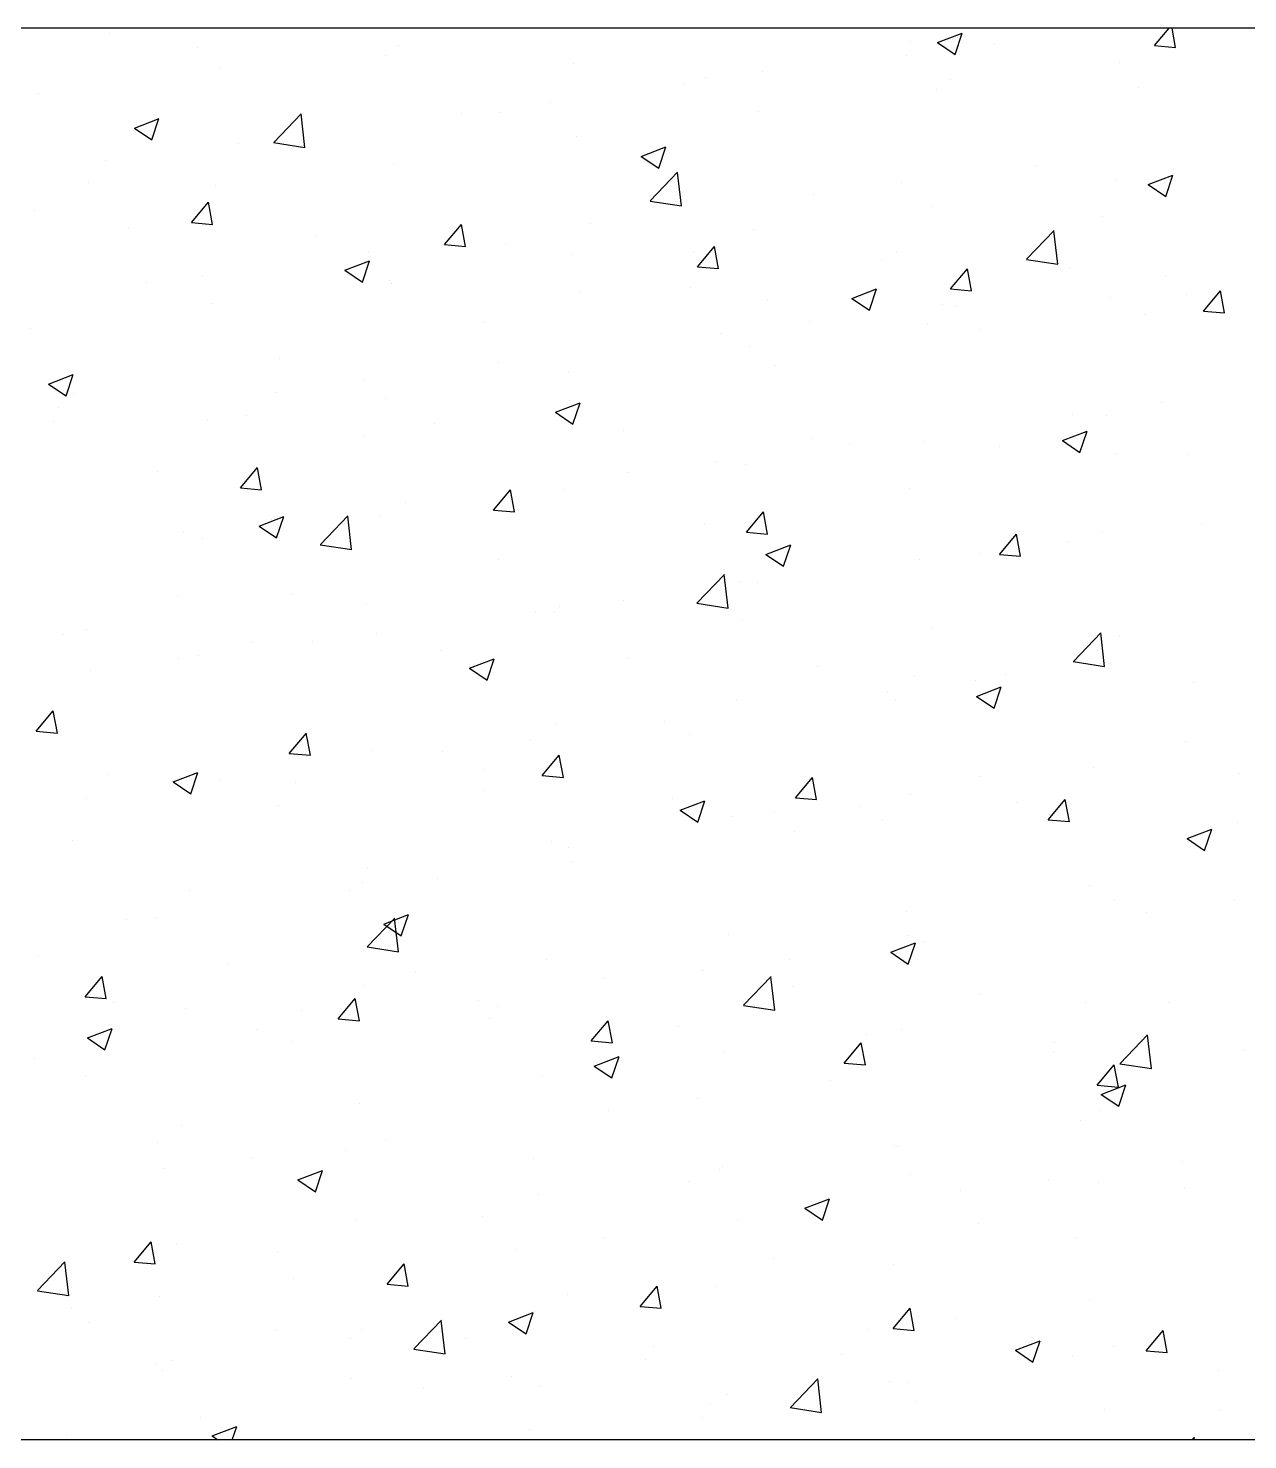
# Model space of a CAD drawing. Header units: millimetres. Extents: x 331487 to 517269, y 198509 to 399936.
# Drawn here: x 419595.9 to 419941.6, y 399536.5 to 399936.5 of the extents above; entities that cross this region are included whole.
import ezdxf

# ---------------------------------------------------------------- set-up
doc = ezdxf.new("R2010")
doc.units = ezdxf.units.MM
doc.header["$MEASUREMENT"] = 0
doc.layers.add('COLUMN', color=6, linetype='Continuous')

msp = doc.modelspace()

# ---------------------------------------------------------------- linework, layer by layer
at = {"layer": 'COLUMN'}
for p, q in [((420345.71, 399936.48), (392220.13, 399936.48)), ((420350.13, 399536.48), (392620.13, 399536.48))]:
    msp.add_line(p, q, dxfattribs=at)
at = {"layer": 'COLUMN', "color": 2, "linetype": 'Continuous'}
for p, q in [((419915.19, 399931.54), (419919.33, 399936.48)), ((419921.17, 399931.01), (419920.16, 399936.48)), ((419619.04, 399935.07), (419619.04, 399935.07)), ((419846.12, 399932.66), (419846.12, 399932.66)), ((419853.71, 399932.41), (419860.71, 399935.1)), ((419853.71, 399932.41), (419858.68, 399929.06)), ((419858.68, 399929.06), (419860.71, 399935.1)), ((419869.9, 399932.12), (419869.9, 399932.12)), ((419643.78, 399931.03), (419643.78, 399931.03)), ((419697.16, 399928.78), (419697.16, 399928.78)), ((419700.74, 399931.49), (419700.74, 399931.49)), ((419844.86, 399928.82), (419844.86, 399928.82)), ((419915.19, 399931.54), (419921.17, 399931.02)), ((419650.23, 399925.09), (419650.23, 399925.09)), ((419750.54, 399926.52), (419750.54, 399926.52)), ((419803.93, 399924.27), (419803.93, 399924.27)), ((419905.25, 399926.64), (419905.25, 399926.64)), ((419781.71, 399920.51), (419781.71, 399920.51)), ((419787.8, 399922.65), (419787.8, 399922.65)), ((419857.31, 399922.01), (419857.31, 399922.01)), ((419598.88, 399918.05), (419598.88, 399918.05)), ((419853.31, 399919.14), (419853.31, 399919.14)), ((419910.69, 399919.76), (419910.69, 399919.76)), ((419665.48, 399904.1), (419673.27, 399912.22)), ((419674.34, 399902.69), (419673.23, 399912.18)), ((419718.8, 399912.23), (419718.8, 399912.23)), ((419729.48, 399912.64), (419729.48, 399912.64)), ((419743.83, 399915.52), (419743.83, 399915.52)), ((419802.8, 399912.74), (419802.8, 399912.74)), ((419625.98, 399908.17), (419632.98, 399910.86)), ((419625.98, 399908.17), (419630.95, 399904.81)), ((419630.95, 399904.81), (419632.97, 399910.85)), ((419665.44, 399904.06), (419674.34, 399902.68)), ((419751.46, 399905.7), (419751.46, 399905.7)), ((419655.65, 399903.91), (419655.65, 399903.91)), ((419671.17, 399902.63), (419671.17, 399902.63)), ((419769.69, 399900.16), (419776.69, 399902.85)), ((419769.69, 399900.16), (419774.66, 399896.8)), ((419774.66, 399896.8), (419776.69, 399902.85)), ((419617.77, 399898.93), (419617.77, 399898.93)), ((419699.52, 399898.2), (419699.52, 399898.2)), ((419881.46, 399897.66), (419881.46, 399897.66)), ((419612.85, 399892.62), (419612.85, 399892.62)), ((419772.21, 399887.55), (419779.99, 399895.67)), ((419781.06, 399886.13), (419779.96, 399895.63)), ((419843.59, 399892.68), (419843.59, 399892.68)), ((419904.04, 399893.35), (419904.04, 399893.35)), ((419913.4, 399892.15), (419920.4, 399894.84)), ((419913.4, 399892.15), (419918.38, 399888.8)), ((419918.37, 399888.79), (419920.4, 399894.84)), ((419649.01, 399891.8), (419649.01, 399891.8)), ((419818.56, 399889.38), (419818.56, 399889.38)), ((419597.67, 399884.76), (419597.67, 399884.76)), ((419642.16, 399881.42), (419646.99, 399887.17)), ((419648.14, 399880.89), (419646.98, 399887.16)), ((419772.17, 399887.51), (419781.06, 399886.13)), ((419852.1, 399885.85), (419852.1, 399885.85)), ((419642.16, 399881.42), (419648.14, 399880.9)), ((419713.89, 399875.15), (419718.71, 399880.89)), ((419719.87, 399874.62), (419718.71, 399880.89)), ((419755.4, 399881.07), (419755.4, 399881.07)), ((419900.31, 399883), (419900.31, 399883)), ((419624.31, 399879.93), (419624.31, 399879.93)), ((419677.69, 399877.68), (419677.69, 399877.68)), ((419717.53, 399876.08), (419717.53, 399876.08)), ((419801.59, 399879.45), (419801.59, 399879.45)), ((419878.93, 399871), (419886.72, 399879.12)), ((419887.79, 399869.58), (419886.68, 399879.08)), ((419692.49, 399872.79), (419692.49, 399872.79)), ((419713.89, 399875.15), (419719.87, 399874.62)), ((419731.07, 399875.42), (419731.07, 399875.42)), ((419750.24, 399872.41), (419750.24, 399872.41)), ((419784.45, 399873.17), (419784.45, 399873.17)), ((419785.62, 399868.87), (419790.44, 399874.62)), ((419791.59, 399868.34), (419790.44, 399874.61)), ((419841.99, 399872.99), (419841.99, 399872.99)), ((419685.67, 399867.91), (419692.67, 399870.59)), ((419690.64, 399864.55), (419692.66, 399870.59)), ((419785.62, 399868.87), (419791.59, 399868.35)), ((419837.83, 399870.91), (419837.83, 399870.91)), ((419857.34, 399862.6), (419862.16, 399868.34)), ((419863.32, 399862.07), (419862.16, 399868.34)), ((419878.89, 399870.96), (419887.79, 399869.58)), ((419891.22, 399868.66), (419891.22, 399868.66)), ((419629.34, 399864.47), (419629.34, 399864.47)), ((419645.39, 399866.5), (419645.39, 399866.5)), ((419685.67, 399867.91), (419690.64, 399864.55)), ((419698.3, 399864.91), (419698.3, 399864.91)), ((419698.77, 399864.25), (419698.77, 399864.25)), ((419918.31, 399866.54), (419918.31, 399866.54)), ((419752.15, 399861.99), (419752.15, 399861.99)), ((419783.67, 399862.98), (419783.67, 399862.98)), ((419829.38, 399859.9), (419836.38, 399862.59)), ((419834.35, 399856.54), (419836.38, 399862.58)), ((419857.34, 399862.6), (419863.32, 399862.07)), ((419902.82, 399860.06), (419902.82, 399860.06)), ((419924.27, 399861.05), (419924.27, 399861.05)), ((419929.07, 399856.32), (419933.89, 399862.07)), ((419935.04, 399855.79), (419933.89, 399862.06)), ((419647.79, 399858.51), (419647.79, 399858.51)), ((419805.54, 399859.73), (419805.54, 399859.73)), ((419829.38, 399859.9), (419834.35, 399856.54)), ((419855.16, 399858.22), (419855.16, 399858.22)), ((419858.92, 399857.48), (419858.92, 399857.48)), ((419929.07, 399856.32), (419935.05, 399855.8)), ((419725.36, 399852.97), (419725.36, 399852.97)), ((419817.28, 399853.24), (419817.28, 399853.24)), ((419850.88, 399852.56), (419850.88, 399852.56)), ((419912.3, 399855.22), (419912.3, 399855.22)), ((419596.45, 399851.47), (419596.45, 399851.47)), ((419792.25, 399849.94), (419792.25, 399849.94)), ((419865.95, 399851.04), (419865.95, 399851.04)), ((419800.37, 399846.16), (419800.37, 399846.16)), ((419667.04, 399842.96), (419667.04, 399842.96)), ((419729.09, 399841.63), (419729.09, 399841.63)), ((419807.64, 399841.02), (419807.64, 399841.02)), ((419601.64, 399835.65), (419608.65, 399838.34)), ((419606.61, 399832.3), (419608.64, 399838.34)), ((419691.22, 399836.64), (419691.22, 399836.64)), ((419749.03, 399839.12), (419749.03, 399839.12)), ((419601.64, 399835.65), (419606.62, 399832.3)), ((419608.72, 399832.95), (419608.72, 399832.95)), ((419666.19, 399833.35), (419666.19, 399833.35)), ((419604.41, 399829.1), (419604.41, 399829.1)), ((419697.09, 399831.62), (419697.09, 399831.62)), ((419745.36, 399827.64), (419752.36, 399830.33)), ((419749.32, 399831.01), (419749.32, 399831.01)), ((419750.33, 399824.29), (419752.35, 399830.33)), ((419917.04, 399830.39), (419917.04, 399830.39)), ((419603.03, 399825.03), (419603.03, 399825.03)), ((419646.58, 399825.22), (419646.58, 399825.22)), ((419657.79, 399826.85), (419657.79, 399826.85)), ((419711.17, 399824.59), (419711.17, 399824.59)), ((419745.36, 399827.64), (419750.33, 399824.29)), ((419892, 399827.1), (419892, 399827.1)), ((419901.6, 399826.77), (419901.6, 399826.77)), ((419691, 399821), (419691, 399821)), ((419764.56, 399822.34), (419764.56, 399822.34)), ((419817.94, 399820.08), (419817.94, 399820.08)), ((419889.07, 399819.64), (419896.07, 399822.32)), ((419894.04, 399816.28), (419896.07, 399822.32)), ((419828.85, 399818.78), (419828.85, 399818.78)), ((419849.67, 399819.28), (419849.67, 399819.28)), ((419871.32, 399817.83), (419871.32, 399817.83)), ((419889.07, 399819.64), (419894.04, 399816.28)), ((419904.14, 399816.04), (419904.14, 399816.04)), ((419790.98, 399813.8), (419790.98, 399813.8)), ((419799.15, 399812.87), (419799.15, 399812.87)), ((419924.7, 399815.57), (419924.7, 399815.57)), ((419632.68, 399810.99), (419632.68, 399810.99)), ((419656.04, 399806.2), (419660.86, 399811.95)), ((419662.01, 399805.67), (419660.86, 399811.94)), ((419765.94, 399810.5), (419765.94, 399810.5)), ((419656.04, 399806.2), (419662.02, 399805.68)), ((419727.77, 399799.93), (419732.59, 399805.67)), ((419733.74, 399799.4), (419732.58, 399805.67)), ((419747.81, 399805.83), (419747.81, 399805.83)), ((419845.83, 399806.03), (419845.83, 399806.03)), ((419702.79, 399802.19), (419702.79, 399802.19)), ((419661.33, 399795.39), (419668.34, 399798.08)), ((419664.91, 399797.2), (419664.91, 399797.2)), ((419666.31, 399792.04), (419668.33, 399798.08)), ((419678.74, 399790.14), (419686.53, 399798.26)), ((419687.59, 399788.72), (419686.49, 399798.22)), ((419695.87, 399798.33), (419695.87, 399798.33)), ((419727.77, 399799.93), (419733.74, 399799.41)), ((419787.51, 399796.02), (419787.51, 399796.02)), ((419799.49, 399793.65), (419804.31, 399799.4)), ((419805.47, 399793.12), (419804.31, 399799.39)), ((419639.88, 399793.9), (419639.88, 399793.9)), ((419661.33, 399795.39), (419666.31, 399792.04)), ((419799.49, 399793.65), (419805.47, 399793.13)), ((419871.22, 399787.38), (419876.04, 399793.12)), ((419877.19, 399786.85), (419876.04, 399793.12)), ((419900.39, 399793.48), (419900.39, 399793.48)), ((419928.6, 399795.94), (419928.6, 399795.94)), ((419645.36, 399791.93), (419645.36, 399791.93)), ((419678.7, 399790.1), (419687.6, 399788.72)), ((419805.05, 399787.38), (419812.05, 399790.07)), ((419810.02, 399784.03), (419812.05, 399790.07)), ((419890.73, 399790.95), (419890.73, 399790.95)), ((419729.19, 399786.01), (419729.19, 399786.01)), ((419805.05, 399787.38), (419810.02, 399784.03)), ((419848.45, 399785.99), (419848.45, 399785.99)), ((419865.7, 399787.66), (419865.7, 399787.66)), ((419871.22, 399787.38), (419877.2, 399786.85)), ((419785.46, 399773.59), (419793.25, 399781.71)), ((419794.32, 399772.17), (419793.21, 399781.67)), ((419797.94, 399779.58), (419797.94, 399779.58)), ((419802.54, 399779.34), (419802.54, 399779.34)), ((419638.32, 399775.75), (419638.32, 399775.75)), ((419670.87, 399776), (419670.87, 399776)), ((419691.7, 399773.49), (419691.7, 399773.49)), ((419746.59, 399772.54), (419746.59, 399772.54)), ((419764.67, 399774.36), (419764.67, 399774.36)), ((419785.43, 399773.55), (419794.32, 399772.17)), ((419739.63, 399771.06), (419739.63, 399771.06)), ((419745.08, 399771.24), (419745.08, 399771.24)), ((419798.47, 399768.98), (419798.47, 399768.98)), ((419606.02, 399764.57), (419606.02, 399764.57)), ((419612.55, 399765.99), (419612.55, 399765.99)), ((419694.66, 399765.05), (419694.66, 399765.05)), ((419851.85, 399766.73), (419851.85, 399766.73)), ((419892.19, 399757.04), (419899.98, 399765.15)), ((419901.04, 399755.62), (419899.94, 399765.12)), ((419905.23, 399764.47), (419905.23, 399764.47)), ((419659.4, 399762.32), (419659.4, 399762.32)), ((419676.48, 399762.75), (419676.48, 399762.75)), ((419712.79, 399760.06), (419712.79, 399760.06)), ((419899.17, 399760.19), (419899.17, 399760.19)), ((419638.61, 399757.76), (419638.61, 399757.76)), ((419644.15, 399758.64), (419644.15, 399758.64)), ((419721.02, 399755.13), (419728.03, 399757.82)), ((419726, 399751.77), (419728.02, 399757.82)), ((419766.17, 399757.8), (419766.17, 399757.8)), ((419892.15, 399757), (419901.04, 399755.62)), ((419900.02, 399756.37), (419900.02, 399756.37)), ((419902.3, 399756.5), (419902.3, 399756.5)), ((419613.57, 399754.46), (419613.57, 399754.46)), ((419721.03, 399755.13), (419726, 399751.77)), ((419819.55, 399755.55), (419819.55, 399755.55)), ((419847.23, 399752.7), (419847.23, 399752.7)), ((419872.93, 399753.29), (419872.93, 399753.29)), ((419839.39, 399748.21), (419839.39, 399748.21)), ((419864.42, 399751.51), (419864.42, 399751.51)), ((419864.74, 399747.12), (419871.74, 399749.81)), ((419869.71, 399743.76), (419871.74, 399749.81)), ((419926.31, 399751.04), (419926.31, 399751.04)), ((419796.72, 399746.29), (419796.72, 399746.29)), ((419841.7, 399746.36), (419841.7, 399746.36)), ((419864.74, 399747.12), (419869.71, 399743.77)), ((419598.19, 399737.26), (419603.01, 399743)), ((419604.16, 399736.73), (419603.01, 399743)), ((419598.19, 399737.26), (419604.17, 399736.74)), ((419669.92, 399730.98), (419674.74, 399736.73)), ((419675.89, 399730.46), (419674.73, 399736.72)), ((419745.38, 399739.25), (419745.38, 399739.25)), ((419776.23, 399739.9), (419776.23, 399739.9)), ((419783.38, 399736.35), (419783.38, 399736.35)), ((419738.36, 399734.91), (419738.36, 399734.91)), ((419923.98, 399734.42), (419923.98, 399734.42)), ((419669.92, 399730.98), (419675.89, 399730.46)), ((419693.44, 399731.76), (419693.44, 399731.76)), ((419713.33, 399731.62), (419713.33, 399731.62)), ((419741.64, 399724.71), (419746.46, 399730.45)), ((419747.62, 399724.18), (419746.46, 399730.45)), ((419618.42, 399724.92), (419618.42, 399724.92)), ((419637, 399722.88), (419644, 399725.56)), ((419641.97, 399719.52), (419644, 399725.56)), ((419642.93, 399725.35), (419642.93, 399725.35)), ((419725.06, 399726.34), (419725.06, 399726.34)), ((419741.64, 399724.71), (419747.62, 399724.19)), ((419813.37, 399718.43), (419818.19, 399724.18)), ((419819.34, 399717.9), (419818.19, 399724.17)), ((419865.66, 399724.41), (419865.66, 399724.41)), ((419897.96, 399726.9), (419897.96, 399726.9)), ((419939.15, 399725.37), (419939.15, 399725.37)), ((419637, 399722.88), (419641.98, 399719.52)), ((419650.17, 399723.3), (419650.17, 399723.3)), ((419671.81, 399722.66), (419671.81, 399722.66)), ((419725.19, 399720.41), (419725.19, 399720.41)), ((419612.3, 399718.32), (419612.3, 399718.32)), ((419666.74, 399716.33), (419666.74, 399716.33)), ((419778.57, 399718.15), (419778.57, 399718.15)), ((419780.72, 399714.87), (419787.72, 399717.56)), ((419785.69, 399711.51), (419787.71, 399717.55)), ((419813.37, 399718.43), (419819.34, 399717.91)), ((419846.02, 399719.41), (419846.02, 399719.41)), ((419875.99, 399717.06), (419875.99, 399717.06)), ((419885.09, 399712.16), (419889.91, 399717.9)), ((419891.07, 399711.63), (419889.91, 399717.9)), ((419780.72, 399714.87), (419785.69, 399711.51)), ((419795.51, 399713.01), (419795.51, 399713.01)), ((419807.34, 399714.4), (419807.34, 399714.4)), ((419831.95, 399715.9), (419831.95, 399715.9)), ((419838.12, 399712.07), (419838.12, 399712.07)), ((419885.09, 399712.16), (419891.07, 399711.64)), ((419885.33, 399713.64), (419885.33, 399713.64)), ((419813.08, 399708.77), (419813.08, 399708.77)), ((419924.43, 399706.86), (419931.43, 399709.55)), ((419929.4, 399703.5), (419931.43, 399709.55)), ((419938.72, 399711.38), (419938.72, 399711.38)), ((419608.42, 399706.32), (419608.42, 399706.32)), ((419744.16, 399705.96), (419744.16, 399705.96)), ((419749.02, 399704.39), (419749.02, 399704.39)), ((419924.43, 399706.86), (419929.4, 399703.5)), ((419749.93, 399700.46), (419749.93, 399700.46)), ((419692.22, 399698.47), (419692.22, 399698.47)), ((419641.71, 399692.06), (419641.71, 399692.06)), ((419687.02, 399692.18), (419687.02, 399692.18)), ((419690.7, 399694.37), (419690.7, 399694.37)), ((419712.05, 399695.47), (419712.05, 399695.47)), ((419896.74, 399693.62), (419896.74, 399693.62)), ((419903.85, 399689.41), (419903.85, 399689.41)), ((419937.87, 399689.22), (419937.87, 399689.22)), ((419632.38, 399684.36), (419632.38, 399684.36)), ((419692, 399676.18), (419699.79, 399684.29)), ((419696.69, 399682.61), (419703.7, 399685.3)), ((419700.85, 399674.76), (419699.75, 399684.26)), ((419701.66, 399679.26), (419703.69, 399685.3)), ((419844.8, 399686.12), (419844.8, 399686.12)), ((419912.84, 399685.93), (419912.84, 399685.93)), ((419623.87, 399683.86), (419623.87, 399683.86)), ((419696.69, 399682.61), (419701.67, 399679.26)), ((419691.96, 399676.14), (419700.85, 399674.76)), ((419794.29, 399679.72), (419794.29, 399679.72)), ((419840.41, 399674.61), (419847.41, 399677.29)), ((419845.38, 399671.25), (419847.4, 399677.29)), ((419845.53, 399679.4), (419845.53, 399679.4)), ((419849.68, 399677.61), (419849.68, 399677.61)), ((419598.95, 399673.82), (419598.95, 399673.82)), ((419742.95, 399672.67), (419742.95, 399672.67)), ((419811.81, 399672.63), (419811.81, 399672.63)), ((419840.41, 399674.61), (419845.38, 399671.25)), ((419652.33, 399671.56), (419652.33, 399671.56)), ((419705.71, 399669.31), (419705.71, 399669.31)), ((419786.78, 399669.33), (419786.78, 399669.33)), ((419787.21, 399669.39), (419787.21, 399669.39)), ((419612.06, 399662.04), (419616.89, 399667.79)), ((419618.04, 399661.51), (419616.88, 399667.78)), ((419691.01, 399665.18), (419691.01, 399665.18)), ((419759.1, 399667.05), (419759.1, 399667.05)), ((419798.72, 399659.62), (419806.51, 399667.74)), ((419807.58, 399658.21), (419806.47, 399667.7)), ((419812.48, 399664.8), (419812.48, 399664.8)), ((419612.06, 399662.04), (419618.04, 399661.52)), ((419620.03, 399660.39), (419620.03, 399660.39)), ((419683.79, 399655.76), (419688.61, 399661.51)), ((419689.77, 399655.24), (419688.61, 399661.5)), ((419723.62, 399661.02), (419723.62, 399661.02)), ((419865.86, 399662.54), (419865.86, 399662.54)), ((419895.52, 399660.33), (419895.52, 399660.33)), ((419919.24, 399660.28), (419919.24, 399660.28)), ((419640.5, 399658.78), (419640.5, 399658.78)), ((419673.42, 399658.13), (419673.42, 399658.13)), ((419685.75, 399656.03), (419685.75, 399656.03)), ((419728.89, 399659.38), (419728.89, 399659.38)), ((419798.68, 399659.58), (419807.58, 399658.21)), ((419612.67, 399650.36), (419619.67, 399653.05)), ((419617.64, 399647.01), (419619.67, 399653.05)), ((419660.71, 399652.74), (419660.71, 399652.74)), ((419683.79, 399655.77), (419689.77, 399655.24)), ((419726.8, 399655.87), (419726.8, 399655.87)), ((419755.52, 399649.49), (419760.34, 399655.24)), ((419761.49, 399648.96), (419760.33, 399655.23)), ((419780.18, 399653.62), (419780.18, 399653.62)), ((419843.59, 399652.83), (419843.59, 399652.83)), ((419612.67, 399650.36), (419617.65, 399647.01)), ((419670.58, 399649.37), (419670.58, 399649.37)), ((419755.52, 399649.49), (419761.49, 399648.97)), ((419827.24, 399643.21), (419832.06, 399648.96)), ((419833.22, 399642.69), (419832.06, 399648.95)), ((419833.56, 399651.36), (419833.56, 399651.36)), ((419886.95, 399649.11), (419886.95, 399649.11)), ((419905.45, 399643.07), (419913.23, 399651.19)), ((419911.57, 399649.78), (419911.57, 399649.78)), ((419914.3, 399641.65), (419913.2, 399651.15)), ((419597.56, 399644.42), (419597.56, 399644.42)), ((419756.38, 399642.35), (419763.39, 399645.04)), ((419761.35, 399639), (419763.38, 399645.04)), ((419793.07, 399646.43), (419793.07, 399646.43)), ((419886.53, 399646.49), (419886.53, 399646.49)), ((419940.33, 399646.85), (419940.33, 399646.85)), ((419756.38, 399642.35), (419761.36, 399639)), ((419827.24, 399643.21), (419833.22, 399642.69)), ((419898.97, 399636.94), (419903.79, 399642.68)), ((419904.94, 399636.41), (419903.79, 399642.68)), ((419905.41, 399643.03), (419914.3, 399641.65)), ((419612.26, 399639.36), (419612.26, 399639.36)), ((419741.73, 399639.39), (419741.73, 399639.39)), ((419823.38, 399638.17), (419823.38, 399638.17)), ((419898.97, 399636.94), (419904.95, 399636.42)), ((419900.1, 399634.34), (419907.1, 399637.03)), ((419905.07, 399630.99), (419907.1, 399637.03)), ((419785.5, 399633.19), (419785.5, 399633.19)), ((419900.1, 399634.34), (419905.07, 399630.99)), ((419689.79, 399631.89), (419689.79, 399631.89)), ((419760.47, 399629.89), (419760.47, 399629.89)), ((419899.72, 399629.74), (419899.72, 399629.74)), ((419639.28, 399625.49), (419639.28, 399625.49)), ((419894.31, 399627.04), (419894.31, 399627.04)), ((419632.44, 399620.73), (419632.44, 399620.73)), ((419697.31, 399621.58), (419697.31, 399621.58)), ((419659.44, 399616.59), (419659.44, 399616.59)), ((419685.82, 399618.48), (419685.82, 399618.48)), ((419739.2, 399616.22), (419739.2, 399616.22)), ((419841.4, 399619.73), (419841.4, 399619.73)), ((419842.37, 399619.54), (419842.37, 399619.54)), ((419634.41, 399613.29), (419634.41, 399613.29)), ((419672.36, 399610.1), (419679.36, 399612.79)), ((419677.33, 399606.74), (419679.36, 399612.79)), ((419791.86, 399613.14), (419791.86, 399613.14)), ((419792.58, 399613.96), (419792.58, 399613.96)), ((419923.13, 399615.33), (419923.13, 399615.33)), ((419672.36, 399610.1), (419677.34, 399606.74)), ((419783.08, 399609.72), (419783.08, 399609.72)), ((419845.97, 399611.71), (419845.97, 399611.71)), ((419885.26, 399610.34), (419885.26, 399610.34)), ((419899.35, 399609.45), (419899.35, 399609.45)), ((419740.51, 399606.1), (419740.51, 399606.1)), ((419816.07, 399602.09), (419823.08, 399604.78)), ((419821.05, 399598.73), (419823.07, 399604.78)), ((419860.22, 399607.05), (419860.22, 399607.05)), ((419923.68, 399607.79), (419923.68, 399607.79)), ((419816.08, 399602.09), (419821.05, 399598.74)), ((419688.58, 399598.6), (419688.58, 399598.6)), ((419724.77, 399599.71), (419724.77, 399599.71)), ((419797.07, 399598.73), (419797.07, 399598.73)), ((419865.36, 399597.78), (419865.36, 399597.78)), ((419625.94, 399586.82), (419630.76, 399592.57)), ((419631.91, 399586.29), (419630.76, 399592.56)), ((419638.07, 399592.2), (419638.07, 399592.2)), ((419759.2, 399593.75), (419759.2, 399593.75)), ((419893.09, 399593.75), (419893.09, 399593.75)), ((419666.45, 399589.7), (419666.45, 399589.7)), ((419734.16, 399590.45), (419734.16, 399590.45)), ((419598.53, 399578.77), (419606.32, 399586.88)), ((419607.39, 399577.35), (419606.28, 399586.84)), ((419625.94, 399586.82), (419631.92, 399586.3)), ((419697.67, 399580.55), (419702.49, 399586.29)), ((419703.64, 399580.02), (419702.48, 399586.29)), ((419807.05, 399587.77), (419807.05, 399587.77)), ((419841.15, 399586.25), (419841.15, 399586.25)), ((419671.01, 399582.14), (419671.01, 399582.14)), ((419697.67, 399580.55), (419703.64, 399580.02)), ((419769.39, 399574.27), (419774.21, 399580.02)), ((419775.37, 399573.74), (419774.21, 399580.01)), ((419598.49, 399578.72), (419607.39, 399577.35)), ((419608.13, 399579.69), (419608.13, 399579.69)), ((419633.13, 399577.15), (419633.13, 399577.15)), ((419748.73, 399577.76), (419748.73, 399577.76)), ((419790.64, 399579.85), (419790.64, 399579.85)), ((419608.1, 399573.85), (419608.1, 399573.85)), ((419732.05, 399569.84), (419739.05, 399572.53)), ((419737.02, 399566.48), (419739.05, 399572.52)), ((419739.3, 399572.81), (419739.3, 399572.81)), ((419769.39, 399574.27), (419775.37, 399573.75)), ((419841.12, 399568), (419845.94, 399573.74)), ((419847.09, 399567.47), (419845.94, 399573.73)), ((419896.82, 399575.89), (419896.82, 399575.89)), ((419612.96, 399569.63), (419612.96, 399569.63)), ((419705.26, 399562.21), (419713.04, 399570.33)), ((419714.11, 399560.79), (419713.01, 399570.29)), ((419732.05, 399569.84), (419737.03, 399566.48)), ((419858.95, 399570.9), (419858.95, 399570.9)), ((419666.35, 399567.38), (419666.35, 399567.38)), ((419687.36, 399565.31), (419687.36, 399565.31)), ((419690.41, 399567.75), (419690.41, 399567.75)), ((419719.73, 399565.12), (419719.73, 399565.12)), ((419833.92, 399567.61), (419833.92, 399567.61)), ((419841.12, 399568), (419847.09, 399567.47)), ((419875.77, 399561.83), (419882.77, 399564.52)), ((419880.74, 399558.47), (419882.76, 399564.52)), ((419912.84, 399561.72), (419917.66, 399567.47)), ((419918.82, 399561.19), (419917.66, 399567.46)), ((419705.22, 399562.17), (419714.11, 399560.79)), ((419773.11, 399562.87), (419773.11, 399562.87)), ((419826.49, 399560.61), (419826.49, 399560.61)), ((419875.77, 399561.83), (419880.74, 399558.47)), ((419891.88, 399560.46), (419891.88, 399560.46)), ((419903.56, 399562.78), (419903.56, 399562.78)), ((419912.84, 399561.72), (419918.82, 399561.2)), ((419632.09, 399557.74), (419632.09, 399557.74)), ((419634.05, 399556.2), (419634.05, 399556.2)), ((419636.85, 399558.91), (419636.85, 399558.91)), ((419770.76, 399559.29), (419770.76, 399559.29)), ((419879.88, 399558.35), (419879.88, 399558.35)), ((419933.26, 399556.1), (419933.26, 399556.1)), ((419687.43, 399553.94), (419687.43, 399553.94)), ((419732.89, 399554.3), (419732.89, 399554.3)), ((419811.98, 399545.66), (419819.77, 399553.78)), ((419820.83, 399544.24), (419819.73, 399553.74)), ((419839.94, 399552.96), (419839.94, 399552.96)), ((419845.24, 399552.77), (419845.24, 399552.77)), ((419707.85, 399551.01), (419707.85, 399551.01)), ((419740.81, 399551.69), (419740.81, 399551.69)), ((419794.2, 399549.43), (419794.2, 399549.43)), ((419789.43, 399546.56), (419789.43, 399546.56)), ((419811.94, 399545.62), (419820.83, 399544.24)), ((419847.58, 399547.18), (419847.58, 399547.18)), ((419900.96, 399544.92), (419900.96, 399544.92)), ((419933.67, 399544.76), (419933.67, 399544.76)), ((419644.7, 399542.69), (419644.7, 399542.69)), ((419648.03, 399537.58), (419655.03, 399540.27)), ((419653.76, 399536.48), (419655.03, 399540.27)), ((419786.92, 399542.76), (419786.92, 399542.76)), ((419606.83, 399537.71), (419606.83, 399537.71)), ((419648.03, 399537.58), (419649.67, 399536.48)), ((419738.08, 399539.52), (419738.08, 399539.52)), ((419925.77, 399536.48), (419926.49, 399537.23)), ((419926.54, 399536.48), (419926.45, 399537.19))]:
    msp.add_line(p, q, dxfattribs=at)

doc.saveas('drawing.dxf')
